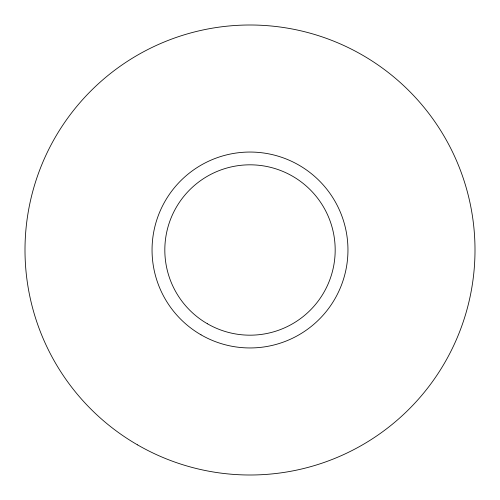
<?xml version="1.0" encoding="UTF-8"?>
<svg xmlns="http://www.w3.org/2000/svg" width="500" height="500" viewBox="0 0 500 500"><rect width="100%" height="100%" fill="white"/><g stroke="black" fill="none" stroke-linecap="round" stroke-linejoin="round"><path stroke-width="0.75" d="M207.413 323.769A85.181 85.181 0 0 0 335.181 250A85.181 85.181 0 0 0 207.413 176.231A85.181 85.181 0 0 0 207.413 323.769M137.5 444.856A225 225 0 0 0 475 250A225 225 0 0 0 137.5 55.144A225 225 0 0 0 137.5 444.856M201.025 334.831A97.956 97.956 0 0 0 347.956 250A97.956 97.956 0 0 0 201.025 165.169A97.956 97.956 0 0 0 201.025 334.831"/></g></svg>
